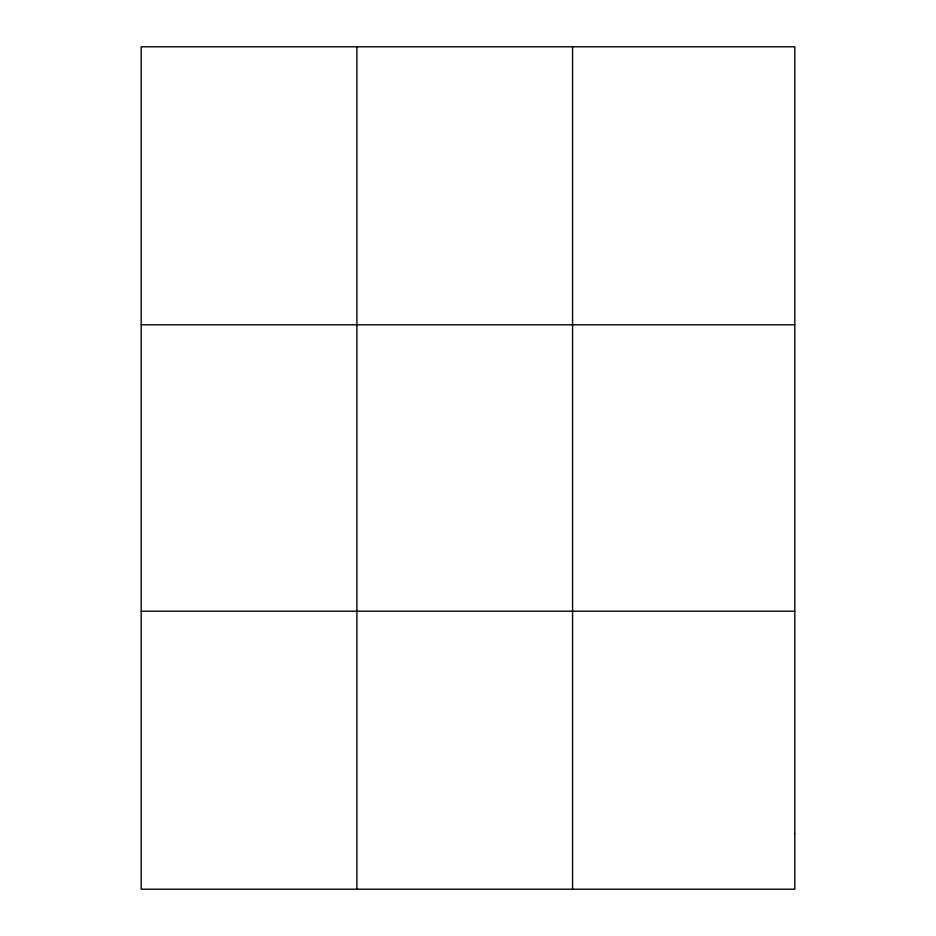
<?xml version="1.0" encoding="UTF-8"?>
<svg xmlns="http://www.w3.org/2000/svg" width="936" height="936" viewBox="0 0 936 936"><rect width="100%" height="100%" fill="white"/><g stroke="black" fill="none" stroke-linecap="round" stroke-linejoin="round"><path stroke-width="1.4" d="M356.885 46.8L356.885 889.2M572.575 46.8L572.575 889.2M141.207 324.792L794.793 324.792M141.207 611.208L794.793 611.208M794.793 833.602L794.793 889.2L141.207 889.2L141.207 46.8L794.793 46.8L794.793 833.602"/></g></svg>
